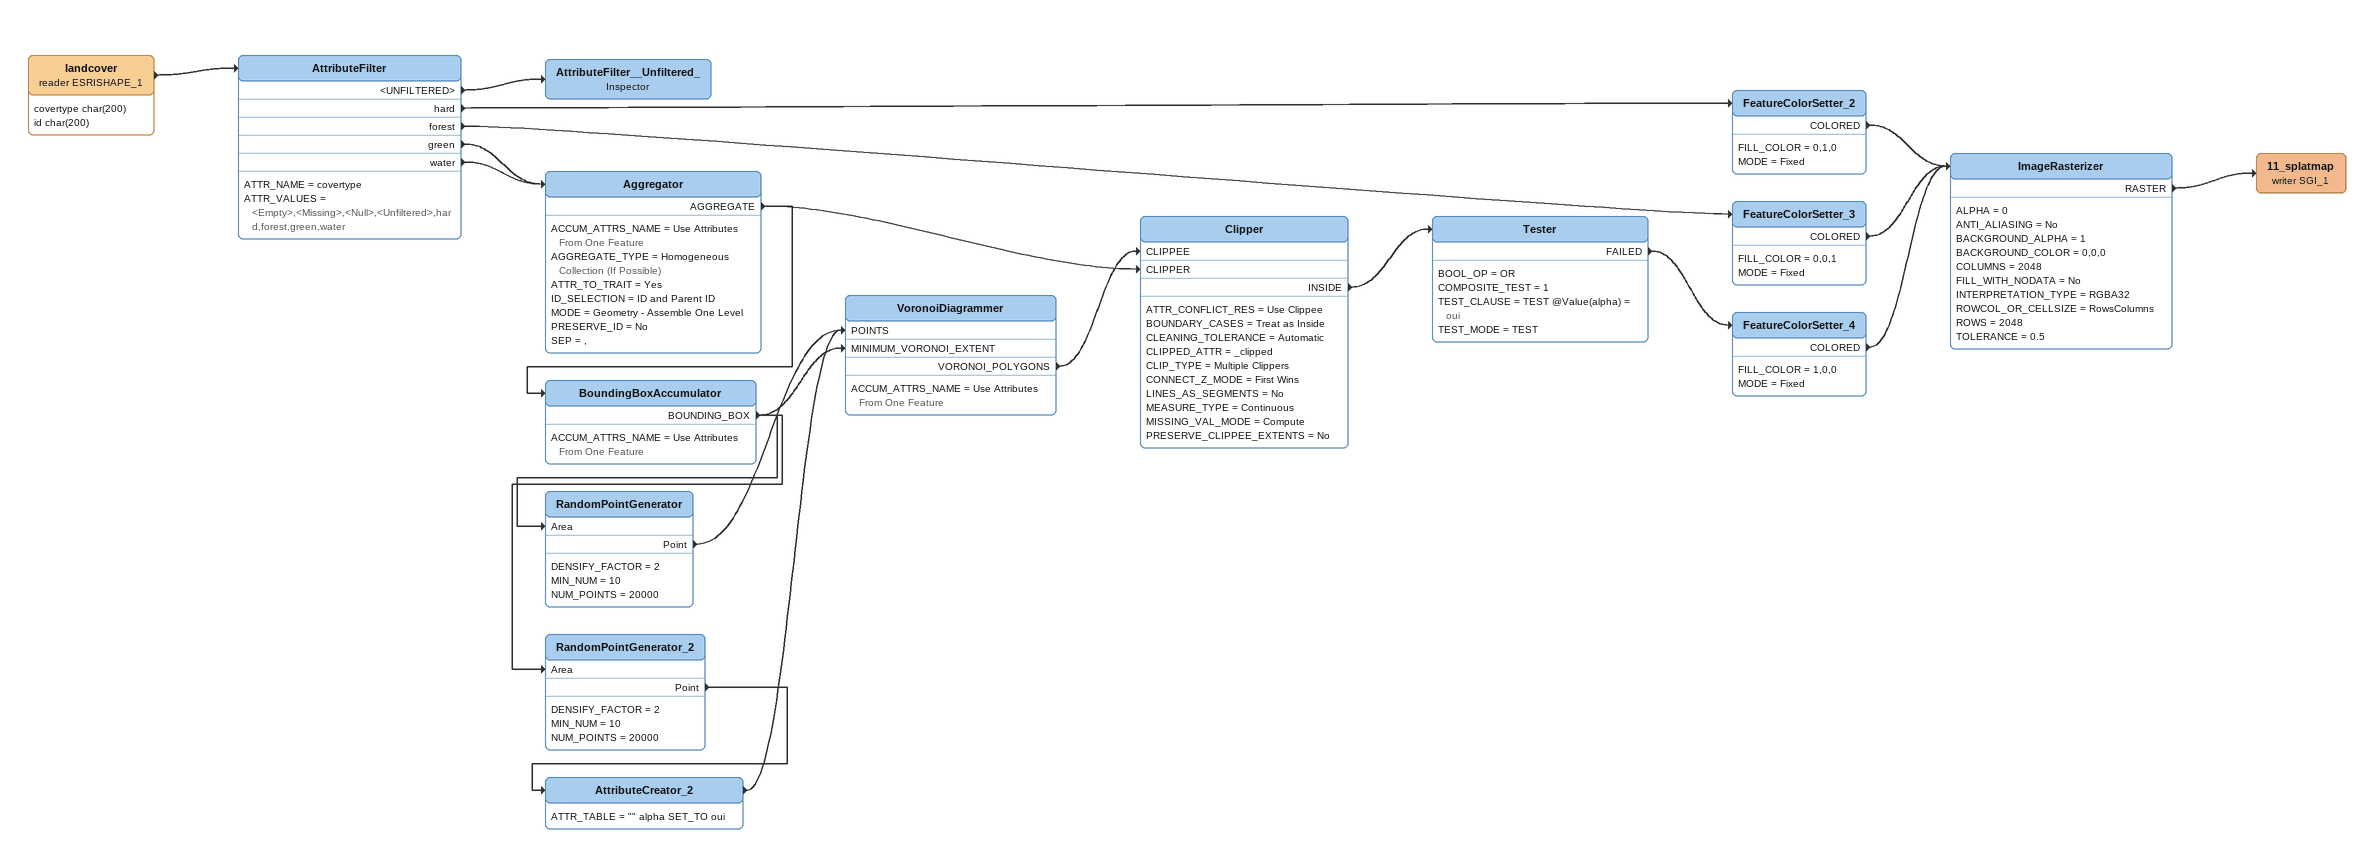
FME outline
landcover (reader ESRISHAPE_1)
    attributes: covertype char(200), id char(200)
    -> AttributeFilter
AttributeFilter
    ATTR_NAME = covertype
    ATTR_VALUES = <Empty>,<Missing>,<Null>,<Unfiltered>,hard,forest,green,water
    <UNFILTERED> -> AttributeFilter__Unfiltered_
    hard -> FeatureColorSetter_2
    forest -> FeatureColorSetter_3
    green -> Aggregator
    water -> Aggregator
AttributeFilter__Unfiltered_: Inspector
FeatureColorSetter_2
    FILL_COLOR = 0,1,0
    MODE = Fixed
    COLORED -> ImageRasterizer
FeatureColorSetter_3
    FILL_COLOR = 0,0,1
    MODE = Fixed
    COLORED -> ImageRasterizer
Aggregator
    ACCUM_ATTRS_NAME = Use Attributes From One Feature
    AGGREGATE_TYPE = Homogeneous Collection (If Possible)
    ATTR_TO_TRAIT = Yes
    ID_SELECTION = ID and Parent ID
    MODE = Geometry - Assemble One Level
    PRESERVE_ID = No
    SEP = ,
    AGGREGATE -> BoundingBoxAccumulator
    AGGREGATE -> Clipper [CLIPPER]
BoundingBoxAccumulator
    ACCUM_ATTRS_NAME = Use Attributes From One Feature
    BOUNDING_BOX -> RandomPointGenerator [Area]
    BOUNDING_BOX -> RandomPointGenerator_2 [Area]
    BOUNDING_BOX -> VoronoiDiagrammer [MINIMUM_VORONOI_EXTENT]
RandomPointGenerator
    DENSIFY_FACTOR = 2
    MIN_NUM = 10
    NUM_POINTS = 20000
    Point -> VoronoiDiagrammer [POINTS]
RandomPointGenerator_2
    DENSIFY_FACTOR = 2
    MIN_NUM = 10
    NUM_POINTS = 20000
    Point -> AttributeCreator_2
AttributeCreator_2
    ATTR_TABLE = "" alpha SET_TO oui
    -> VoronoiDiagrammer [POINTS]
VoronoiDiagrammer
    ACCUM_ATTRS_NAME = Use Attributes From One Feature
    VORONOI_POLYGONS -> Clipper [CLIPPEE]
Clipper
    ATTR_CONFLICT_RES = Use Clippee
    BOUNDARY_CASES = Treat as Inside
    CLEANING_TOLERANCE = Automatic
    CLIPPED_ATTR = _clipped
    CLIP_TYPE = Multiple Clippers
    CONNECT_Z_MODE = First Wins
    LINES_AS_SEGMENTS = No
    MEASURE_TYPE = Continuous
    MISSING_VAL_MODE = Compute
    PRESERVE_CLIPPEE_EXTENTS = No
    INSIDE -> Tester
Tester
    BOOL_OP = OR
    COMPOSITE_TEST = 1
    TEST_CLAUSE = TEST @Value(alpha) = oui
    TEST_MODE = TEST
    FAILED -> FeatureColorSetter_4
FeatureColorSetter_4
    FILL_COLOR = 1,0,0
    MODE = Fixed
    COLORED -> ImageRasterizer
ImageRasterizer
    ALPHA = 0
    ANTI_ALIASING = No
    BACKGROUND_ALPHA = 1
    BACKGROUND_COLOR = 0,0,0
    COLUMNS = 2048
    FILL_WITH_NODATA = No
    INTERPRETATION_TYPE = RGBA32
    ROWCOL_OR_CELLSIZE = RowsColumns
    ROWS = 2048
    TOLERANCE = 0.5
    RASTER -> 11_splatmap (writer SGI_1)
11_splatmap (writer SGI_1)
